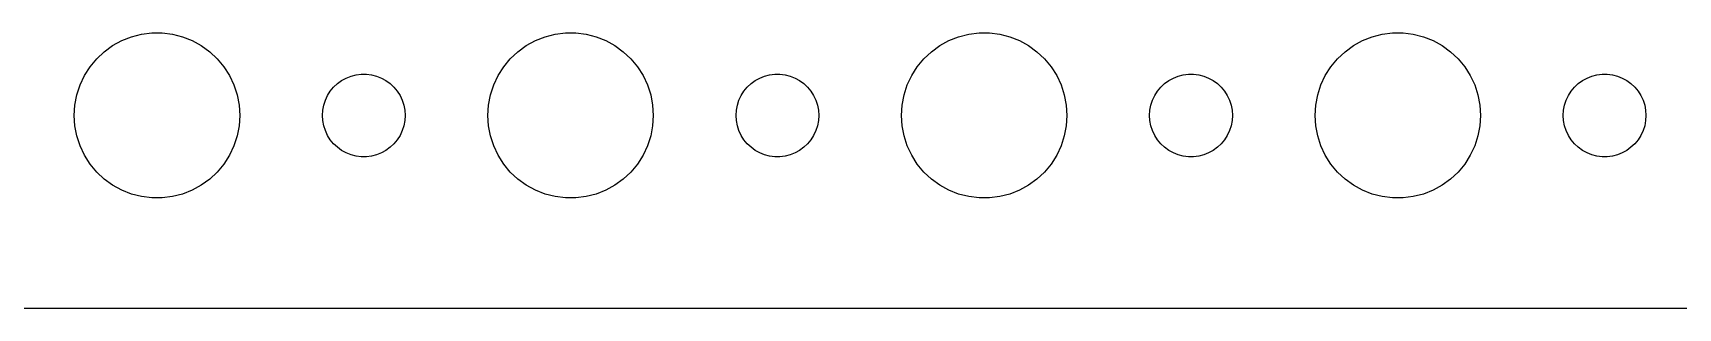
# Model space of a CAD drawing. Header units: metres. Extents: x -112 to 112, y -104 to 104.
# Drawn here: x -4.5 to 55.2, y -104.5 to -94.5 of the extents above; entities that cross this region are included whole.
import ezdxf

# ---------------------------------------------------------------- set-up
doc = ezdxf.new("R2010")
doc.units = ezdxf.units.M

msp = doc.modelspace()

# ---------------------------------------------------------------- linework, layer by layer
for p, q in [((-1.60747, -94.967), (-1.27733, -94.7855)), ((-1.27733, -94.7855), (-0.92705, -94.6468)), ((-0.92705, -94.6468), (-0.56213, -94.5531)), ((-0.56213, -94.5531), (-0.18837, -94.5059)), ((-0.18837, -94.5059), (0.18837, -94.5059)), ((0.18837, -94.5059), (0.56213, -94.5531)), ((0.56213, -94.5531), (0.92705, -94.6468)), ((0.92705, -94.6468), (1.27733, -94.7855)), ((1.27733, -94.7855), (1.60747, -94.967)), ((13.3925, -94.967), (13.7227, -94.7855)), ((13.7227, -94.7855), (14.0729, -94.6468)), ((14.0729, -94.6468), (14.4379, -94.5531)), ((14.4379, -94.5531), (14.8116, -94.5059)), ((14.8116, -94.5059), (15.1884, -94.5059)), ((15.1884, -94.5059), (15.5621, -94.5531)), ((15.5621, -94.5531), (15.927, -94.6468)), ((15.927, -94.6468), (16.2773, -94.7855)), ((16.2773, -94.7855), (16.6075, -94.967)), ((28.3925, -94.967), (28.7227, -94.7855)), ((28.7227, -94.7855), (29.0729, -94.6468)), ((29.0729, -94.6468), (29.4379, -94.5531)), ((29.4379, -94.5531), (29.8116, -94.5059)), ((29.8116, -94.5059), (30.1884, -94.5059)), ((30.1884, -94.5059), (30.5621, -94.5531)), ((30.5621, -94.5531), (30.927, -94.6468)), ((30.927, -94.6468), (31.2773, -94.7855)), ((31.2773, -94.7855), (31.6075, -94.967)), ((43.3925, -94.967), (43.7227, -94.7855)), ((43.7227, -94.7855), (44.0729, -94.6468)), ((44.0729, -94.6468), (44.4379, -94.5531)), ((44.4379, -94.5531), (44.8116, -94.5059)), ((44.8116, -94.5059), (45.1884, -94.5059)), ((45.1884, -94.5059), (45.5621, -94.5531)), ((45.5621, -94.5531), (45.927, -94.6468)), ((45.927, -94.6468), (46.2773, -94.7855)), ((46.2773, -94.7855), (46.6075, -94.967)), ((-2.42705, -95.7366), (-2.1869, -95.4464)), ((-2.1869, -95.4464), (-1.91226, -95.1885)), ((-1.91226, -95.1885), (-1.60747, -94.967)), ((1.60747, -94.967), (1.91226, -95.1885)), ((1.91226, -95.1885), (2.1869, -95.4464)), ((2.1869, -95.4464), (2.42705, -95.7366)), ((12.5729, -95.7366), (12.8131, -95.4464)), ((12.8131, -95.4464), (13.0877, -95.1885)), ((13.0877, -95.1885), (13.3925, -94.967)), ((16.6075, -94.967), (16.9123, -95.1885)), ((16.9123, -95.1885), (17.1869, -95.4464)), ((17.1869, -95.4464), (17.427, -95.7366)), ((27.5729, -95.7366), (27.8131, -95.4464)), ((27.8131, -95.4464), (28.0877, -95.1885)), ((28.0877, -95.1885), (28.3925, -94.967)), ((31.6075, -94.967), (31.9123, -95.1885)), ((31.9123, -95.1885), (32.1869, -95.4464)), ((32.1869, -95.4464), (32.427, -95.7366)), ((42.5729, -95.7366), (42.8131, -95.4464)), ((42.8131, -95.4464), (43.0877, -95.1885)), ((43.0877, -95.1885), (43.3925, -94.967)), ((46.6075, -94.967), (46.9123, -95.1885)), ((46.9123, -95.1885), (47.1869, -95.4464)), ((47.1869, -95.4464), (47.427, -95.7366)), ((-2.78932, -96.3956), (-2.62891, -96.0547)), ((-2.62891, -96.0547), (-2.42705, -95.7366)), ((2.42705, -95.7366), (2.62891, -96.0547)), ((2.62891, -96.0547), (2.78932, -96.3956)), ((7.03647, -96.0734), (7.21892, -96.0266)), ((7.21892, -96.0266), (7.40581, -96.003)), ((7.40581, -96.003), (7.59418, -96.003)), ((7.59418, -96.003), (7.78107, -96.0266)), ((7.78107, -96.0266), (7.96352, -96.0734)), ((12.2107, -96.3956), (12.3711, -96.0547)), ((12.3711, -96.0547), (12.5729, -95.7366)), ((17.427, -95.7366), (17.6289, -96.0547)), ((17.6289, -96.0547), (17.7893, -96.3956)), ((22.0365, -96.0734), (22.2189, -96.0266)), ((22.2189, -96.0266), (22.4058, -96.003)), ((22.4058, -96.003), (22.5942, -96.003)), ((22.5942, -96.003), (22.7811, -96.0266)), ((22.7811, -96.0266), (22.9635, -96.0734)), ((27.2107, -96.3956), (27.3711, -96.0547)), ((27.3711, -96.0547), (27.5729, -95.7366)), ((32.427, -95.7366), (32.6289, -96.0547)), ((32.6289, -96.0547), (32.7893, -96.3956)), ((37.0365, -96.0734), (37.2189, -96.0266)), ((37.2189, -96.0266), (37.4058, -96.003)), ((37.4058, -96.003), (37.5942, -96.003)), ((37.5942, -96.003), (37.7811, -96.0266)), ((37.7811, -96.0266), (37.9635, -96.0734)), ((42.2107, -96.3956), (42.3711, -96.0547)), ((42.3711, -96.0547), (42.5729, -95.7366)), ((47.427, -95.7366), (47.6289, -96.0547)), ((47.6289, -96.0547), (47.7893, -96.3956)), ((52.0365, -96.0734), (52.2189, -96.0266)), ((52.2189, -96.0266), (52.4058, -96.003)), ((52.4058, -96.003), (52.5942, -96.003)), ((52.5942, -96.003), (52.7811, -96.0266)), ((52.7811, -96.0266), (52.9635, -96.0734)), ((-2.90575, -96.7539), (-2.78932, -96.3956)), ((2.78932, -96.3956), (2.90575, -96.7539)), ((6.18553, -96.7774), (6.28647, -96.6183)), ((6.28647, -96.6183), (6.40654, -96.4732)), ((6.40654, -96.4732), (6.54385, -96.3442)), ((6.54385, -96.3442), (6.69626, -96.2335)), ((6.69626, -96.2335), (6.86133, -96.1428)), ((6.86133, -96.1428), (7.03647, -96.0734)), ((7.96352, -96.0734), (8.13866, -96.1428)), ((8.13866, -96.1428), (8.30373, -96.2335)), ((8.30373, -96.2335), (8.45613, -96.3442)), ((8.45613, -96.3442), (8.59344, -96.4732)), ((8.59344, -96.4732), (8.71352, -96.6183)), ((8.71352, -96.6183), (8.81445, -96.7774)), ((12.0942, -96.7539), (12.2107, -96.3956)), ((17.7893, -96.3956), (17.9057, -96.7539)), ((21.1855, -96.7774), (21.2865, -96.6183)), ((21.2865, -96.6183), (21.4065, -96.4732)), ((21.4065, -96.4732), (21.5439, -96.3442)), ((21.5439, -96.3442), (21.6963, -96.2335)), ((21.6963, -96.2335), (21.8613, -96.1428)), ((21.8613, -96.1428), (22.0365, -96.0734)), ((22.9635, -96.0734), (23.1387, -96.1428)), ((23.1387, -96.1428), (23.3037, -96.2335)), ((23.3037, -96.2335), (23.4561, -96.3442)), ((23.4561, -96.3442), (23.5934, -96.4732)), ((23.5934, -96.4732), (23.7135, -96.6183)), ((23.7135, -96.6183), (23.8145, -96.7774)), ((27.0942, -96.7539), (27.2107, -96.3956)), ((32.7893, -96.3956), (32.9057, -96.7539)), ((36.1855, -96.7774), (36.2865, -96.6183)), ((36.2865, -96.6183), (36.4065, -96.4732)), ((36.4065, -96.4732), (36.5439, -96.3442)), ((36.5439, -96.3442), (36.6963, -96.2335)), ((36.6963, -96.2335), (36.8613, -96.1428)), ((36.8613, -96.1428), (37.0365, -96.0734)), ((37.9635, -96.0734), (38.1387, -96.1428)), ((38.1387, -96.1428), (38.3037, -96.2335)), ((38.3037, -96.2335), (38.4561, -96.3442)), ((38.4561, -96.3442), (38.5934, -96.4732)), ((38.5934, -96.4732), (38.7135, -96.6183)), ((38.7135, -96.6183), (38.8145, -96.7774)), ((42.0942, -96.7539), (42.2107, -96.3956)), ((47.7893, -96.3956), (47.9057, -96.7539)), ((51.1855, -96.7774), (51.2865, -96.6183)), ((51.2865, -96.6183), (51.4065, -96.4732)), ((51.4065, -96.4732), (51.5439, -96.3442)), ((51.5439, -96.3442), (51.6963, -96.2335)), ((51.6963, -96.2335), (51.8613, -96.1428)), ((51.8613, -96.1428), (52.0365, -96.0734)), ((52.9635, -96.0734), (53.1387, -96.1428)), ((53.1387, -96.1428), (53.3037, -96.2335)), ((53.3037, -96.2335), (53.4561, -96.3442)), ((53.4561, -96.3442), (53.5934, -96.4732)), ((53.5934, -96.4732), (53.7135, -96.6183)), ((53.7135, -96.6183), (53.8145, -96.7774)), ((-3, -97.5), (-2.97633, -97.124)), ((-2.97633, -97.124), (-2.90575, -96.7539)), ((2.90575, -96.7539), (2.97633, -97.124)), ((2.97633, -97.124), (3, -97.5)), ((6.01183, -97.312), (6.04712, -97.127)), ((6.04712, -97.127), (6.10533, -96.9478)), ((6.10533, -96.9478), (6.18553, -96.7774)), ((8.81445, -96.7774), (8.89465, -96.9478)), ((8.89465, -96.9478), (8.95287, -97.127)), ((8.95287, -97.127), (8.98816, -97.312)), ((12, -97.5), (12.0237, -97.124)), ((12.0237, -97.124), (12.0942, -96.7539)), ((17.9057, -96.7539), (17.9763, -97.124)), ((17.9763, -97.124), (18, -97.5)), ((21.0118, -97.312), (21.0471, -97.127)), ((21.0471, -97.127), (21.1053, -96.9478)), ((21.1053, -96.9478), (21.1855, -96.7774)), ((23.8145, -96.7774), (23.8947, -96.9478)), ((23.8947, -96.9478), (23.9529, -97.127)), ((23.9529, -97.127), (23.9882, -97.312)), ((27, -97.5), (27.0237, -97.124)), ((27.0237, -97.124), (27.0942, -96.7539)), ((32.9057, -96.7539), (32.9763, -97.124)), ((32.9763, -97.124), (33, -97.5)), ((36.0118, -97.312), (36.0471, -97.127)), ((36.0471, -97.127), (36.1053, -96.9478)), ((36.1053, -96.9478), (36.1855, -96.7774)), ((38.8145, -96.7774), (38.8947, -96.9478)), ((38.8947, -96.9478), (38.9529, -97.127)), ((38.9529, -97.127), (38.9882, -97.312)), ((42, -97.5), (42.0237, -97.124)), ((42.0237, -97.124), (42.0942, -96.7539)), ((47.9057, -96.7539), (47.9763, -97.124)), ((47.9763, -97.124), (48, -97.5)), ((51.0118, -97.312), (51.0471, -97.127)), ((51.0471, -97.127), (51.1053, -96.9478)), ((51.1053, -96.9478), (51.1855, -96.7774)), ((53.8145, -96.7774), (53.8947, -96.9478)), ((53.8947, -96.9478), (53.9529, -97.127)), ((53.9529, -97.127), (53.9882, -97.312)), ((-2.97633, -97.876), (-3, -97.5)), ((3, -97.5), (2.97633, -97.876)), ((6, -97.5), (6.01183, -97.312)), ((6.01183, -97.688), (6, -97.5)), ((6.04712, -97.873), (6.01183, -97.688)), ((8.98816, -97.688), (8.95287, -97.873)), ((8.98816, -97.312), (9, -97.5)), ((9, -97.5), (8.98816, -97.688)), ((12.0237, -97.876), (12, -97.5)), ((18, -97.5), (17.9763, -97.876)), ((21, -97.5), (21.0118, -97.312)), ((21.0118, -97.688), (21, -97.5)), ((21.0471, -97.873), (21.0118, -97.688)), ((23.9882, -97.688), (23.9529, -97.873)), ((23.9882, -97.312), (24, -97.5)), ((24, -97.5), (23.9882, -97.688)), ((27.0237, -97.876), (27, -97.5)), ((33, -97.5), (32.9763, -97.876)), ((36, -97.5), (36.0118, -97.312)), ((36.0118, -97.688), (36, -97.5)), ((36.0471, -97.873), (36.0118, -97.688)), ((38.9882, -97.688), (38.9529, -97.873)), ((38.9882, -97.312), (39, -97.5)), ((39, -97.5), (38.9882, -97.688)), ((42.0237, -97.876), (42, -97.5)), ((48, -97.5), (47.9763, -97.876)), ((51, -97.5), (51.0118, -97.312)), ((51.0118, -97.688), (51, -97.5)), ((51.0471, -97.873), (51.0118, -97.688)), ((53.9882, -97.688), (53.9529, -97.873)), ((53.9882, -97.312), (54, -97.5)), ((54, -97.5), (53.9882, -97.688)), ((-2.90575, -98.2461), (-2.97633, -97.876)), ((-2.78932, -98.6044), (-2.90575, -98.2461)), ((2.90575, -98.2461), (2.78932, -98.6044)), ((2.97633, -97.876), (2.90575, -98.2461)), ((6.10533, -98.0522), (6.04712, -97.873)), ((6.18553, -98.2226), (6.10533, -98.0522)), ((6.28647, -98.3817), (6.18553, -98.2226)), ((6.40654, -98.5268), (6.28647, -98.3817)), ((8.71352, -98.3817), (8.59344, -98.5268)), ((8.81445, -98.2226), (8.71352, -98.3817)), ((8.89465, -98.0522), (8.81445, -98.2226)), ((8.95287, -97.873), (8.89465, -98.0522)), ((12.0942, -98.2461), (12.0237, -97.876)), ((12.2107, -98.6044), (12.0942, -98.2461)), ((17.9057, -98.2461), (17.7893, -98.6044)), ((17.9763, -97.876), (17.9057, -98.2461)), ((21.1053, -98.0522), (21.0471, -97.873)), ((21.1855, -98.2226), (21.1053, -98.0522)), ((21.2865, -98.3817), (21.1855, -98.2226)), ((21.4065, -98.5268), (21.2865, -98.3817)), ((23.7135, -98.3817), (23.5934, -98.5268)), ((23.8145, -98.2226), (23.7135, -98.3817)), ((23.8947, -98.0522), (23.8145, -98.2226)), ((23.9529, -97.873), (23.8947, -98.0522)), ((27.0942, -98.2461), (27.0237, -97.876)), ((27.2107, -98.6044), (27.0942, -98.2461)), ((32.9057, -98.2461), (32.7893, -98.6044)), ((32.9763, -97.876), (32.9057, -98.2461)), ((36.1053, -98.0522), (36.0471, -97.873)), ((36.1855, -98.2226), (36.1053, -98.0522)), ((36.2865, -98.3817), (36.1855, -98.2226)), ((36.4065, -98.5268), (36.2865, -98.3817)), ((38.7135, -98.3817), (38.5934, -98.5268)), ((38.8145, -98.2226), (38.7135, -98.3817)), ((38.8947, -98.0522), (38.8145, -98.2226)), ((38.9529, -97.873), (38.8947, -98.0522)), ((42.0942, -98.2461), (42.0237, -97.876)), ((42.2107, -98.6044), (42.0942, -98.2461)), ((47.9057, -98.2461), (47.7893, -98.6044)), ((47.9763, -97.876), (47.9057, -98.2461)), ((51.1053, -98.0522), (51.0471, -97.873)), ((51.1855, -98.2226), (51.1053, -98.0522)), ((51.2865, -98.3817), (51.1855, -98.2226)), ((51.4065, -98.5268), (51.2865, -98.3817)), ((53.7135, -98.3817), (53.5934, -98.5268)), ((53.8145, -98.2226), (53.7135, -98.3817)), ((53.8947, -98.0522), (53.8145, -98.2226)), ((53.9529, -97.873), (53.8947, -98.0522)), ((-2.62891, -98.9453), (-2.78932, -98.6044)), ((-2.42705, -99.2634), (-2.62891, -98.9453)), ((2.62891, -98.9453), (2.42705, -99.2634)), ((2.78932, -98.6044), (2.62891, -98.9453)), ((6.54385, -98.6558), (6.40654, -98.5268)), ((6.69626, -98.7665), (6.54385, -98.6558)), ((6.86133, -98.8572), (6.69626, -98.7665)), ((7.03647, -98.9266), (6.86133, -98.8572)), ((7.21892, -98.9734), (7.03647, -98.9266)), ((7.40581, -98.997), (7.21892, -98.9734)), ((7.59418, -98.997), (7.40581, -98.997)), ((7.78107, -98.9734), (7.59418, -98.997)), ((7.96352, -98.9266), (7.78107, -98.9734)), ((8.13866, -98.8572), (7.96352, -98.9266)), ((8.30373, -98.7665), (8.13866, -98.8572)), ((8.45613, -98.6558), (8.30373, -98.7665)), ((8.59344, -98.5268), (8.45613, -98.6558)), ((12.3711, -98.9453), (12.2107, -98.6044)), ((12.5729, -99.2634), (12.3711, -98.9453)), ((17.6289, -98.9453), (17.427, -99.2634)), ((17.7893, -98.6044), (17.6289, -98.9453)), ((21.5439, -98.6558), (21.4065, -98.5268)), ((21.6963, -98.7665), (21.5439, -98.6558)), ((21.8613, -98.8572), (21.6963, -98.7665)), ((22.0365, -98.9266), (21.8613, -98.8572)), ((22.2189, -98.9734), (22.0365, -98.9266)), ((22.4058, -98.997), (22.2189, -98.9734)), ((22.5942, -98.997), (22.4058, -98.997)), ((22.7811, -98.9734), (22.5942, -98.997)), ((22.9635, -98.9266), (22.7811, -98.9734)), ((23.1387, -98.8572), (22.9635, -98.9266)), ((23.3037, -98.7665), (23.1387, -98.8572)), ((23.4561, -98.6558), (23.3037, -98.7665)), ((23.5934, -98.5268), (23.4561, -98.6558)), ((27.3711, -98.9453), (27.2107, -98.6044)), ((27.5729, -99.2634), (27.3711, -98.9453)), ((32.6289, -98.9453), (32.427, -99.2634)), ((32.7893, -98.6044), (32.6289, -98.9453)), ((36.5439, -98.6558), (36.4065, -98.5268)), ((36.6963, -98.7665), (36.5439, -98.6558)), ((36.8613, -98.8572), (36.6963, -98.7665)), ((37.0365, -98.9266), (36.8613, -98.8572)), ((37.2189, -98.9734), (37.0365, -98.9266)), ((37.4058, -98.997), (37.2189, -98.9734)), ((37.5942, -98.997), (37.4058, -98.997)), ((37.7811, -98.9734), (37.5942, -98.997)), ((37.9635, -98.9266), (37.7811, -98.9734)), ((38.1387, -98.8572), (37.9635, -98.9266)), ((38.3037, -98.7665), (38.1387, -98.8572)), ((38.4561, -98.6558), (38.3037, -98.7665)), ((38.5934, -98.5268), (38.4561, -98.6558)), ((42.3711, -98.9453), (42.2107, -98.6044)), ((42.5729, -99.2634), (42.3711, -98.9453)), ((47.6289, -98.9453), (47.427, -99.2634)), ((47.7893, -98.6044), (47.6289, -98.9453)), ((51.5439, -98.6558), (51.4065, -98.5268)), ((51.6963, -98.7665), (51.5439, -98.6558)), ((51.8613, -98.8572), (51.6963, -98.7665)), ((52.0365, -98.9266), (51.8613, -98.8572)), ((52.2189, -98.9734), (52.0365, -98.9266)), ((52.4058, -98.997), (52.2189, -98.9734)), ((52.5942, -98.997), (52.4058, -98.997)), ((52.7811, -98.9734), (52.5942, -98.997)), ((52.9635, -98.9266), (52.7811, -98.9734)), ((53.1387, -98.8572), (52.9635, -98.9266)), ((53.3037, -98.7665), (53.1387, -98.8572)), ((53.4561, -98.6558), (53.3037, -98.7665)), ((53.5934, -98.5268), (53.4561, -98.6558)), ((-2.1869, -99.5536), (-2.42705, -99.2634)), ((-1.91226, -99.8115), (-2.1869, -99.5536)), ((2.1869, -99.5536), (1.91226, -99.8115)), ((2.42705, -99.2634), (2.1869, -99.5536)), ((12.8131, -99.5536), (12.5729, -99.2634)), ((13.0877, -99.8115), (12.8131, -99.5536)), ((17.1869, -99.5536), (16.9123, -99.8115)), ((17.427, -99.2634), (17.1869, -99.5536)), ((27.8131, -99.5536), (27.5729, -99.2634)), ((28.0877, -99.8115), (27.8131, -99.5536)), ((32.1869, -99.5536), (31.9123, -99.8115)), ((32.427, -99.2634), (32.1869, -99.5536)), ((42.8131, -99.5536), (42.5729, -99.2634)), ((43.0877, -99.8115), (42.8131, -99.5536)), ((47.1869, -99.5536), (46.9123, -99.8115)), ((47.427, -99.2634), (47.1869, -99.5536)), ((-1.60747, -100.033), (-1.91226, -99.8115)), ((-1.27733, -100.214), (-1.60747, -100.033)), ((-0.92705, -100.353), (-1.27733, -100.214)), ((1.27733, -100.214), (0.92705, -100.353)), ((1.60747, -100.033), (1.27733, -100.214)), ((1.91226, -99.8115), (1.60747, -100.033)), ((13.3925, -100.033), (13.0877, -99.8115)), ((13.7227, -100.214), (13.3925, -100.033)), ((14.0729, -100.353), (13.7227, -100.214)), ((16.2773, -100.214), (15.927, -100.353)), ((16.6075, -100.033), (16.2773, -100.214)), ((16.9123, -99.8115), (16.6075, -100.033)), ((28.3925, -100.033), (28.0877, -99.8115)), ((28.7227, -100.214), (28.3925, -100.033)), ((29.0729, -100.353), (28.7227, -100.214)), ((31.2773, -100.214), (30.927, -100.353)), ((31.6075, -100.033), (31.2773, -100.214)), ((31.9123, -99.8115), (31.6075, -100.033)), ((43.3925, -100.033), (43.0877, -99.8115)), ((43.7227, -100.214), (43.3925, -100.033)), ((44.0729, -100.353), (43.7227, -100.214)), ((46.2773, -100.214), (45.927, -100.353)), ((46.6075, -100.033), (46.2773, -100.214)), ((46.9123, -99.8115), (46.6075, -100.033)), ((-0.56213, -100.447), (-0.92705, -100.353)), ((-0.18837, -100.494), (-0.56213, -100.447)), ((0.18837, -100.494), (-0.18837, -100.494)), ((0.56213, -100.447), (0.18837, -100.494)), ((0.92705, -100.353), (0.56213, -100.447)), ((14.4379, -100.447), (14.0729, -100.353)), ((14.8116, -100.494), (14.4379, -100.447)), ((15.1884, -100.494), (14.8116, -100.494)), ((15.5621, -100.447), (15.1884, -100.494)), ((15.927, -100.353), (15.5621, -100.447)), ((29.4379, -100.447), (29.0729, -100.353)), ((29.8116, -100.494), (29.4379, -100.447)), ((30.1884, -100.494), (29.8116, -100.494)), ((30.5621, -100.447), (30.1884, -100.494)), ((30.927, -100.353), (30.5621, -100.447)), ((44.4379, -100.447), (44.0729, -100.353)), ((44.8116, -100.494), (44.4379, -100.447)), ((45.1884, -100.494), (44.8116, -100.494)), ((45.5621, -100.447), (45.1884, -100.494)), ((45.927, -100.353), (45.5621, -100.447)), ((-107.314, -104.49), (107.314, -104.49))]:
    msp.add_line(p, q)

doc.saveas('drawing.dxf')
